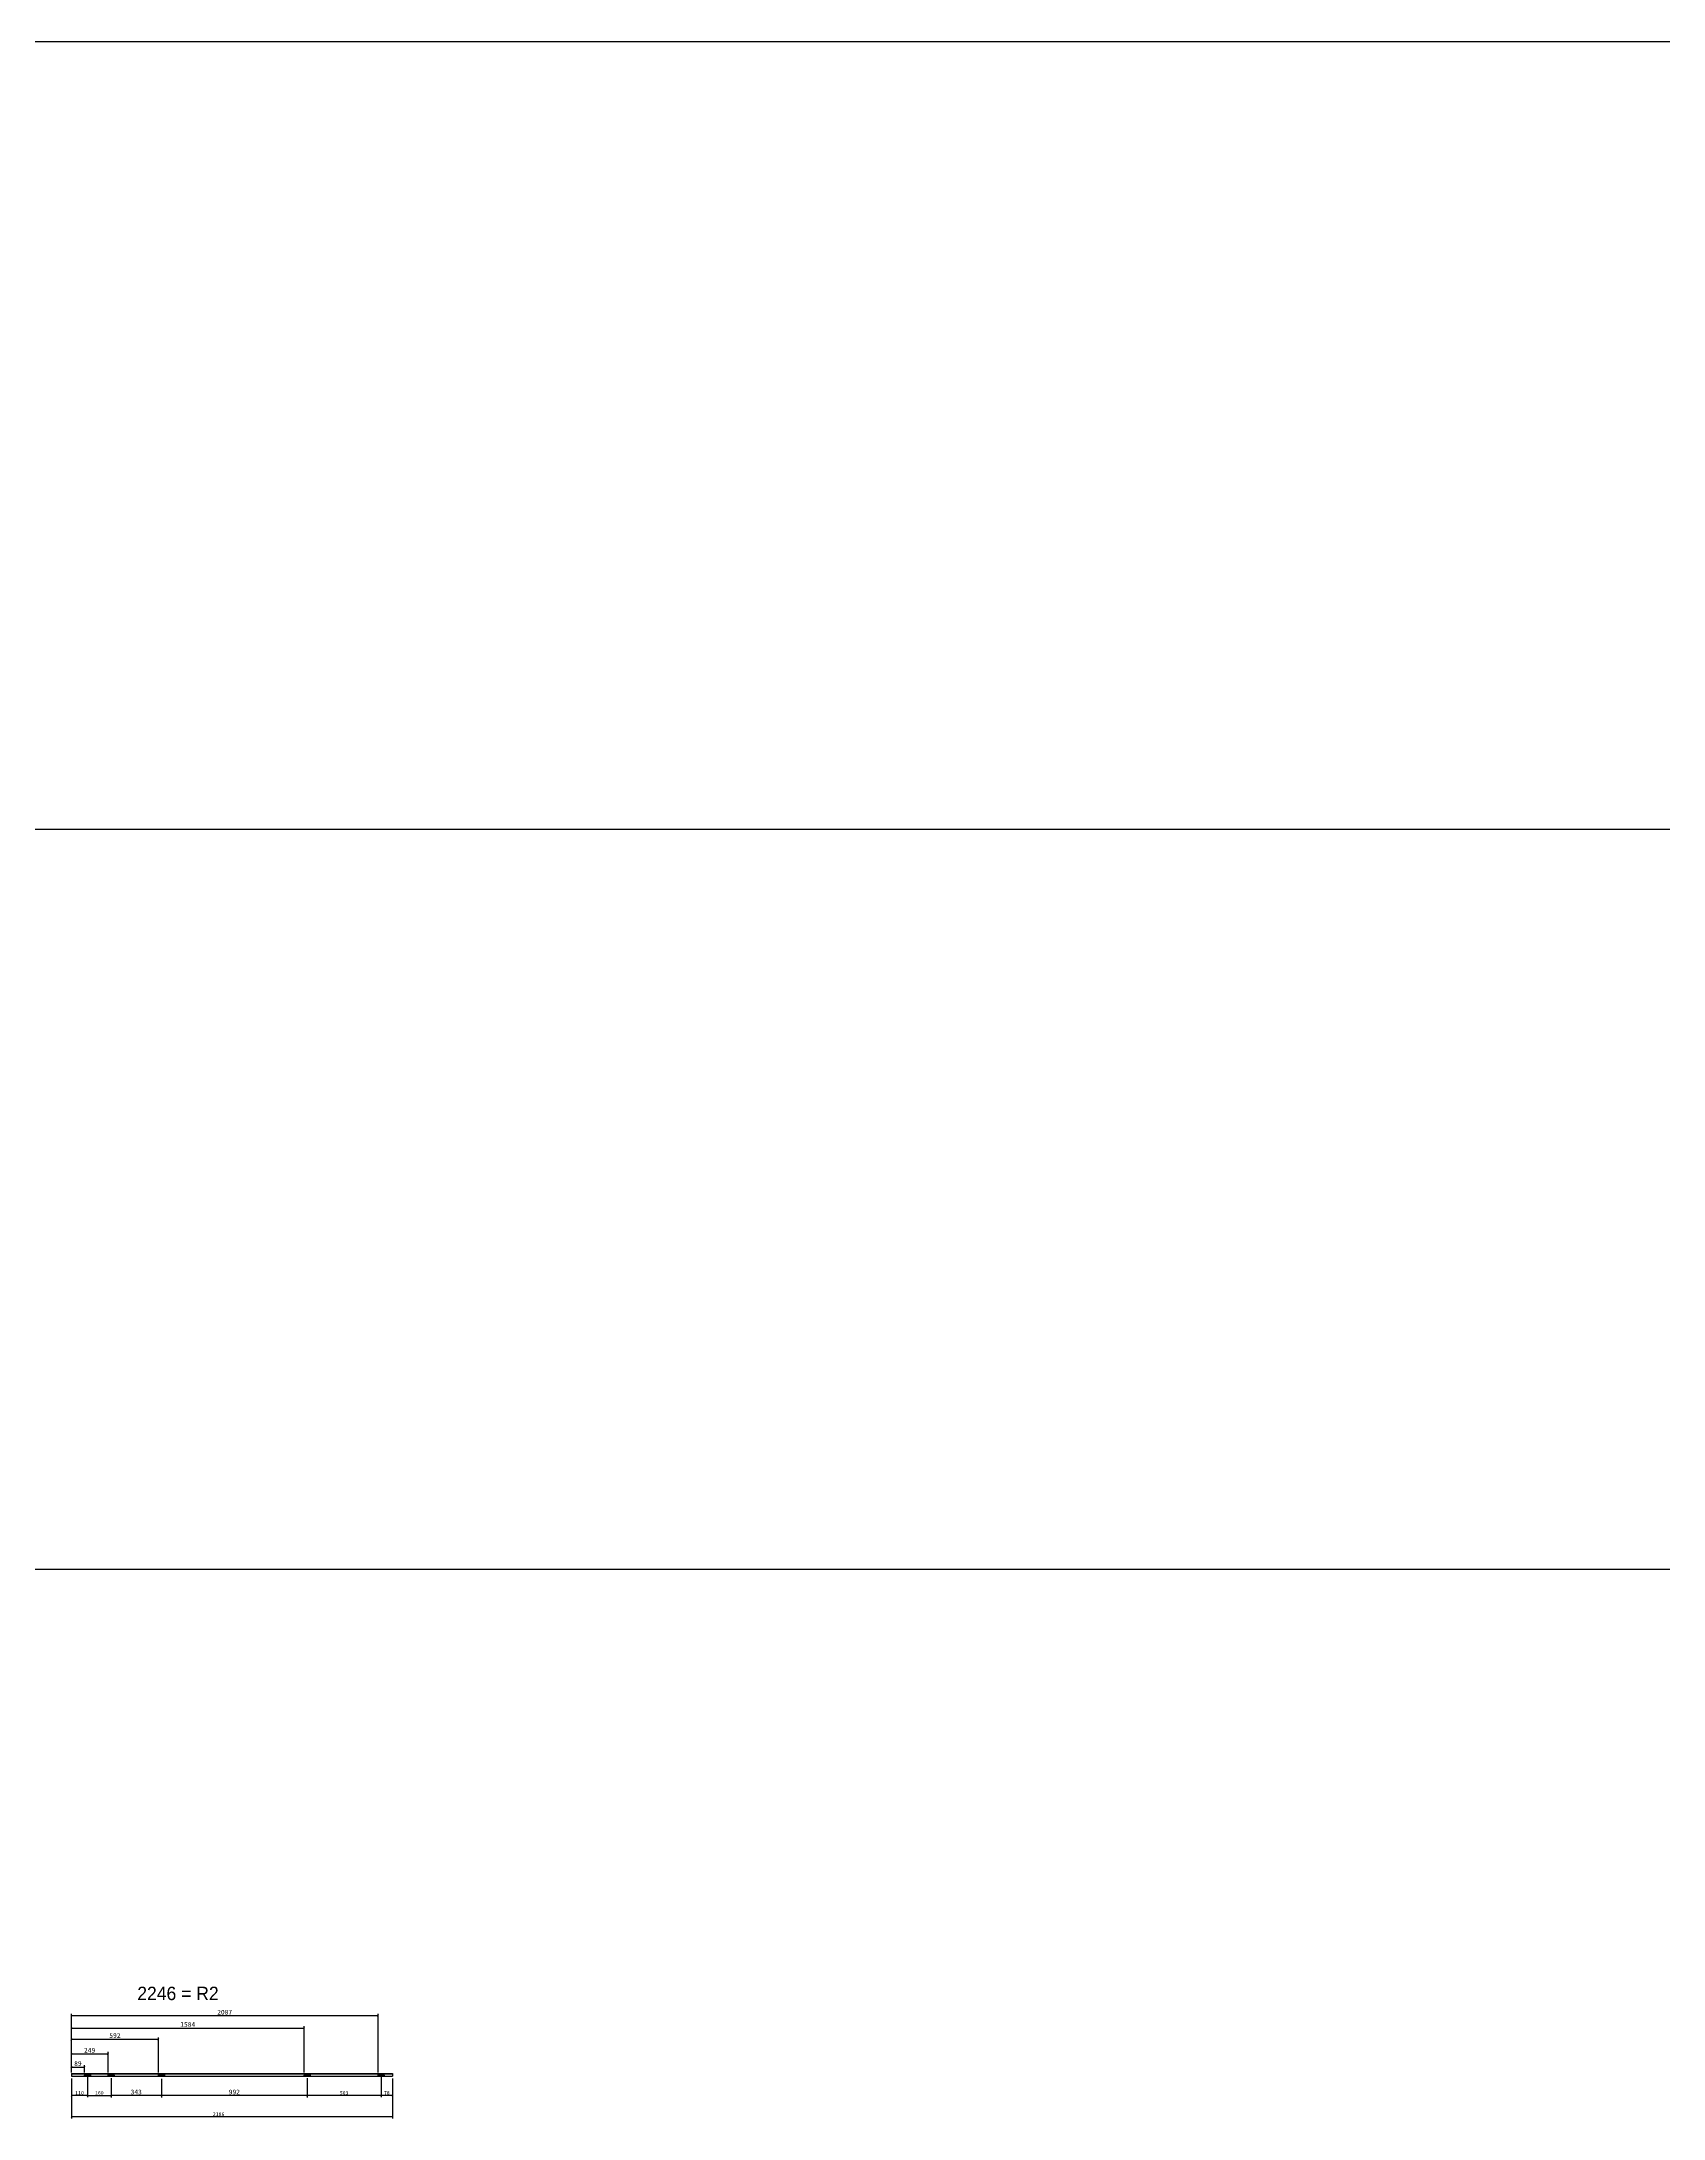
# Model space of a CAD drawing. Header units: millimetres. Extents: x -44117 to 256353, y -2095463 to 65325.
# Drawn here: x 139115 to 150157, y -1105310 to -1091174 of the extents above; entities that cross this region are included whole.
import ezdxf

# ---------------------------------------------------------------- set-up
doc = ezdxf.new("R2010")
doc.units = ezdxf.units.MM
doc.header["$LTSCALE"] = 10
doc.dimstyles.new('ISO-25', dxfattribs={"dimtxt": 2.5, "dimasz": 2.5, "dimexe": 1, "dimexo": 1, "dimtad": 1, "dimtxsty": 'Standard', "dimblk": 'ARCHTICK', "dimcen": 2.5, "dimadec": 0, "dimazin": 0, "dimtfac": 1, "dimtmove": 0, "dimatfit": 3, "dimfxl": 0, "dimarcsym": 0})

# ---------------------------------------------------------------- blocks, each defined once
blk = doc.blocks.new('_ArchTick')
at = {"color": 0, "linetype": 'ByBlock', "const_width": 0.15}
blk.add_lwpolyline([(-0.5, -0.5), (0.5, 0.5)], dxfattribs=at)
blk = doc.blocks.new('*D7794')
at = {"color": 0, "lineweight": -2}
for p, q in [((139319, -1105038), (139319, -1105310)), ((141505, -1105038), (141505, -1105310)), ((141505, -1105300), (139319, -1105300))]:
    blk.add_line(p, q, dxfattribs=at)
at = {"layer": 'Defpoints', "color": 0}
for p in [(139319, -1105023), (141505, -1105023), (139319, -1105300)]:
    blk.add_point(p, dxfattribs=at)
at = {"color": 0, "lineweight": -2, "xscale": 10, "yscale": 10, "zscale": 10, "rotation": 180}
blk.add_blockref('_ArchTick', (139319, -1105300), dxfattribs=at)
at = {"color": 0, "lineweight": -2, "xscale": 10, "yscale": 10, "zscale": 10}
blk.add_blockref('_ArchTick', (141505, -1105300), dxfattribs=at)
at = {"color": 0, "insert": (140321, -1105281), "char_height": 25, "attachment_point": 5}
blk.add_mtext('2186', dxfattribs=at)
blk = doc.blocks.new('*D7795')
at = {"color": 0, "lineweight": -2}
for p, q in [((141427, -1105026), (141427, -1105164)), ((141505, -1105038), (141505, -1105164)), ((141505, -1105154), (141427, -1105154))]:
    blk.add_line(p, q, dxfattribs=at)
at = {"layer": 'Defpoints', "color": 0}
for p in [(141427, -1105011), (141505, -1105023), (141427, -1105154)]:
    blk.add_point(p, dxfattribs=at)
at = {"color": 0, "lineweight": -2, "xscale": 10, "yscale": 10, "zscale": 10, "rotation": 180}
blk.add_blockref('_ArchTick', (141427, -1105154), dxfattribs=at)
at = {"color": 0, "lineweight": -2, "xscale": 10, "yscale": 10, "zscale": 10}
blk.add_blockref('_ArchTick', (141505, -1105154), dxfattribs=at)
at = {"color": 0, "insert": (141466, -1105136), "char_height": 25, "attachment_point": 5}
blk.add_mtext('78', dxfattribs=at)
blk = doc.blocks.new('*D7796')
at = {"color": 0, "lineweight": -2}
for p, q in [((139319, -1105038), (139319, -1105164)), ((139429, -1105026), (139429, -1105164)), ((139429, -1105154), (139319, -1105154))]:
    blk.add_line(p, q, dxfattribs=at)
at = {"layer": 'Defpoints', "color": 0}
for p in [(139319, -1105023), (139429, -1105011), (139319, -1105154)]:
    blk.add_point(p, dxfattribs=at)
at = {"color": 0, "lineweight": -2, "xscale": 10, "yscale": 10, "zscale": 10, "rotation": 180}
blk.add_blockref('_ArchTick', (139319, -1105154), dxfattribs=at)
at = {"color": 0, "lineweight": -2, "xscale": 10, "yscale": 10, "zscale": 10}
blk.add_blockref('_ArchTick', (139429, -1105154), dxfattribs=at)
at = {"color": 0, "insert": (139374, -1105136), "char_height": 25, "attachment_point": 5}
blk.add_mtext('110', dxfattribs=at)
blk = doc.blocks.new('*D7797')
at = {"color": 0, "lineweight": -2}
for p, q in [((140924, -1105036), (140924, -1105164)), ((141427, -1105036), (141427, -1105164)), ((141427, -1105154), (140924, -1105154))]:
    blk.add_line(p, q, dxfattribs=at)
at = {"layer": 'Defpoints', "color": 0}
for p in [(140924, -1105021), (141427, -1105021), (140924, -1105154)]:
    blk.add_point(p, dxfattribs=at)
at = {"color": 0, "lineweight": -2, "xscale": 10, "yscale": 10, "zscale": 10, "rotation": 180}
blk.add_blockref('_ArchTick', (140924, -1105154), dxfattribs=at)
at = {"color": 0, "lineweight": -2, "xscale": 10, "yscale": 10, "zscale": 10}
blk.add_blockref('_ArchTick', (141427, -1105154), dxfattribs=at)
at = {"color": 0, "insert": (141175, -1105136), "char_height": 25, "attachment_point": 5}
blk.add_mtext('503', dxfattribs=at)
blk = doc.blocks.new('*D7798')
at = {"color": 0, "lineweight": -2}
for p, q in [((139429, -1105036), (139429, -1105164)), ((139589, -1105036), (139589, -1105164)), ((139429, -1105154), (139589, -1105154))]:
    blk.add_line(p, q, dxfattribs=at)
at = {"layer": 'Defpoints', "color": 0}
for p in [(139429, -1105021), (139589, -1105021), (139589, -1105154)]:
    blk.add_point(p, dxfattribs=at)
at = {"color": 0, "lineweight": -2, "xscale": 10, "yscale": 10, "zscale": 10, "rotation": 180}
blk.add_blockref('_ArchTick', (139429, -1105154), dxfattribs=at)
at = {"color": 0, "lineweight": -2, "xscale": 10, "yscale": 10, "zscale": 10}
blk.add_blockref('_ArchTick', (139589, -1105154), dxfattribs=at)
at = {"color": 0, "insert": (139509, -1105136), "char_height": 25, "attachment_point": 5}
blk.add_mtext('160', dxfattribs=at)
blk = doc.blocks.new('*D7799')
at = {"color": 0, "lineweight": -2}
for p, q in [((139932, -1105041), (139932, -1105167)), ((140924, -1105041), (140924, -1105167)), ((140924, -1105154), (139932, -1105154))]:
    blk.add_line(p, q, dxfattribs=at)
at = {"layer": 'Defpoints', "color": 0}
for p in [(139932, -1105021), (140924, -1105021), (139932, -1105154)]:
    blk.add_point(p, dxfattribs=at)
at = {"color": 0, "lineweight": -2, "xscale": 13, "yscale": 13, "zscale": 13, "rotation": 180}
blk.add_blockref('_ArchTick', (139932, -1105154), dxfattribs=at)
at = {"color": 0, "lineweight": -2, "xscale": 13, "yscale": 13, "zscale": 13}
blk.add_blockref('_ArchTick', (140924, -1105154), dxfattribs=at)
at = {"color": 0, "insert": (140428, -1105130), "char_height": 32.5, "attachment_point": 5}
blk.add_mtext('992', dxfattribs=at)
blk = doc.blocks.new('*D7800')
at = {"color": 0, "lineweight": -2}
for p, q in [((139589, -1105041), (139589, -1105167)), ((139932, -1105041), (139932, -1105167)), ((139932, -1105154), (139589, -1105154))]:
    blk.add_line(p, q, dxfattribs=at)
at = {"layer": 'Defpoints', "color": 0}
for p in [(139589, -1105021), (139932, -1105021), (139589, -1105154)]:
    blk.add_point(p, dxfattribs=at)
at = {"color": 0, "lineweight": -2, "xscale": 13, "yscale": 13, "zscale": 13, "rotation": 180}
blk.add_blockref('_ArchTick', (139589, -1105154), dxfattribs=at)
at = {"color": 0, "lineweight": -2, "xscale": 13, "yscale": 13, "zscale": 13}
blk.add_blockref('_ArchTick', (139932, -1105154), dxfattribs=at)
at = {"color": 0, "insert": (139760, -1105130), "char_height": 32.5, "attachment_point": 5}
blk.add_mtext('343', dxfattribs=at)
blk = doc.blocks.new('*D7801')
at = {"color": 0, "lineweight": -2}
for p, q in [((139319, -1104994), (139319, -1104947)), ((139319, -1104960), (139408, -1104960)), ((139408, -1104997), (139408, -1104947))]:
    blk.add_line(p, q, dxfattribs=at)
at = {"layer": 'Defpoints', "color": 0}
for p in [(139319, -1105013), (139408, -1104960), (139408, -1105016)]:
    blk.add_point(p, dxfattribs=at)
at = {"color": 0, "lineweight": -2, "xscale": 13, "yscale": 13, "zscale": 13, "rotation": 180}
blk.add_blockref('_ArchTick', (139319, -1104960), dxfattribs=at)
at = {"color": 0, "lineweight": -2, "xscale": 13, "yscale": 13, "zscale": 13}
blk.add_blockref('_ArchTick', (139408, -1104960), dxfattribs=at)
at = {"color": 0, "insert": (139363, -1104936), "char_height": 32.5, "attachment_point": 5}
blk.add_mtext('89', dxfattribs=at)
blk = doc.blocks.new('*D7802')
at = {"color": 0, "lineweight": -2}
for p, q in [((139319, -1104994), (139319, -1104857)), ((139319, -1104870), (139568, -1104870)), ((139568, -1104997), (139568, -1104857))]:
    blk.add_line(p, q, dxfattribs=at)
at = {"layer": 'Defpoints', "color": 0}
for p in [(139568, -1104870), (139319, -1105013), (139568, -1105016)]:
    blk.add_point(p, dxfattribs=at)
at = {"color": 0, "lineweight": -2, "xscale": 13, "yscale": 13, "zscale": 13, "rotation": 180}
blk.add_blockref('_ArchTick', (139319, -1104870), dxfattribs=at)
at = {"color": 0, "lineweight": -2, "xscale": 13, "yscale": 13, "zscale": 13}
blk.add_blockref('_ArchTick', (139568, -1104870), dxfattribs=at)
at = {"color": 0, "insert": (139443, -1104846), "char_height": 32.5, "attachment_point": 5}
blk.add_mtext('249', dxfattribs=at)
blk = doc.blocks.new('*D7803')
at = {"color": 0, "lineweight": -2}
for p, q in [((139319, -1104994), (139319, -1104758)), ((139911, -1104997), (139911, -1104758)), ((139319, -1104771), (139911, -1104771))]:
    blk.add_line(p, q, dxfattribs=at)
at = {"layer": 'Defpoints', "color": 0}
for p in [(139911, -1104771), (139319, -1105013), (139911, -1105016)]:
    blk.add_point(p, dxfattribs=at)
at = {"color": 0, "lineweight": -2, "xscale": 13, "yscale": 13, "zscale": 13, "rotation": 180}
blk.add_blockref('_ArchTick', (139319, -1104771), dxfattribs=at)
at = {"color": 0, "lineweight": -2, "xscale": 13, "yscale": 13, "zscale": 13}
blk.add_blockref('_ArchTick', (139911, -1104771), dxfattribs=at)
at = {"color": 0, "insert": (139615, -1104746), "char_height": 32.5, "attachment_point": 5}
blk.add_mtext('592', dxfattribs=at)
blk = doc.blocks.new('*D7792')
at = {"color": 0, "lineweight": -2}
for p, q in [((139319, -1104994), (139319, -1104682)), ((139319, -1104695), (140903, -1104695)), ((140903, -1104997), (140903, -1104682))]:
    blk.add_line(p, q, dxfattribs=at)
at = {"layer": 'Defpoints', "color": 0}
for p in [(140903, -1104695), (139319, -1105013), (140903, -1105016)]:
    blk.add_point(p, dxfattribs=at)
at = {"color": 0, "lineweight": -2, "xscale": 13, "yscale": 13, "zscale": 13, "rotation": 180}
blk.add_blockref('_ArchTick', (139319, -1104695), dxfattribs=at)
at = {"color": 0, "lineweight": -2, "xscale": 13, "yscale": 13, "zscale": 13}
blk.add_blockref('_ArchTick', (140903, -1104695), dxfattribs=at)
at = {"color": 0, "insert": (140111, -1104670), "char_height": 32.5, "attachment_point": 5}
blk.add_mtext('1584', dxfattribs=at)
blk = doc.blocks.new('*D7793')
at = {"color": 0, "lineweight": -2}
for p, q in [((139319, -1104997), (139319, -1104598)), ((141406, -1104611), (139319, -1104611)), ((141406, -1104997), (141406, -1104598))]:
    blk.add_line(p, q, dxfattribs=at)
at = {"layer": 'Defpoints', "color": 0}
for p in [(139319, -1104611), (139319, -1105016), (141406, -1105016)]:
    blk.add_point(p, dxfattribs=at)
at = {"color": 0, "lineweight": -2, "xscale": 13, "yscale": 13, "zscale": 13, "rotation": 180}
blk.add_blockref('_ArchTick', (139319, -1104611), dxfattribs=at)
at = {"color": 0, "lineweight": -2, "xscale": 13, "yscale": 13, "zscale": 13}
blk.add_blockref('_ArchTick', (141406, -1104611), dxfattribs=at)
at = {"color": 0, "insert": (140362, -1104587), "char_height": 32.5, "attachment_point": 5}
blk.add_mtext('2087', dxfattribs=at)

msp = doc.modelspace()

# ---------------------------------------------------------------- linework, layer by layer
at = {"color": 1}
for p, q in [((104302.82932, -1091173.59196), (196571.97618, -1091173.59196)), ((104302.82932, -1091173.59196), (196571.97618, -1091173.59196)), ((104302.82932, -1091173.59196), (196571.97618, -1091173.59196)), ((104302.82932, -1091173.59196), (196571.97618, -1091173.59196)), ((104302.82932, -1091173.59196), (196571.97618, -1091173.59196)), ((104302.82932, -1091173.59196), (196571.97618, -1091173.59196)), ((104302.82932, -1091173.59196), (196571.97618, -1091173.59196)), ((104302.82932, -1091173.59196), (196571.97618, -1091173.59196)), ((104302.82932, -1091173.59196), (196571.97618, -1091173.59196)), ((104302.82932, -1091173.59196), (196571.97618, -1091173.59196)), ((104302.82932, -1096533.59196), (196571.97618, -1096533.59196)), ((104302.82932, -1096533.59196), (196571.97618, -1096533.59196)), ((104302.82932, -1096533.59196), (196571.97618, -1096533.59196)), ((104302.82932, -1096533.59196), (196571.97618, -1096533.59196)), ((104302.82932, -1096533.59196), (196571.97618, -1096533.59196)), ((104302.82932, -1096533.59196), (196571.97618, -1096533.59196)), ((104302.82932, -1096533.59196), (196571.97618, -1096533.59196)), ((104302.82932, -1096533.59196), (196571.97618, -1096533.59196)), ((104302.82932, -1096533.59196), (196571.97618, -1096533.59196)), ((104302.82932, -1096533.59196), (196571.97618, -1096533.59196)), ((104302.82932, -1101572.34036), (196571.97618, -1101572.34036))]:
    msp.add_line(p, q, dxfattribs=at)
at = {"linetype": 'Continuous'}
for p, q in [((139318.98378, -1105003.87338), (141504.98857, -1105003.87338)), ((139318.98378, -1105005.27338), (141504.98857, -1105005.27338)), ((139318.98378, -1105022.87338), (141504.98857, -1105022.87338))]:
    msp.add_line(p, q, dxfattribs=at)
for p, q in [((139318.98378, -1105003.87338), (139318.98378, -1105022.87338)), ((139931.98617, -1105022.87338), (139931.98617, -1105005.27338)), ((141504.98857, -1105003.87338), (141504.98857, -1105022.87338))]:
    msp.add_line(p, q)
at = {"color": 2, "linetype": 'Continuous'}
for points in [[(139449.98837, -1105016.47338), (139449.98837, -1105016.47338, -0.4142135624), (139444.98837, -1105021.47338), (139412.98837, -1105021.47338, -0.4142135624), (139407.98837, -1105016.47338), (139407.98837, -1105016.47338, -0.4142135624), (139412.98837, -1105011.47338), (139444.98837, -1105011.47338, -0.4142135624)], [(139609.98837, -1105016.47338), (139609.98837, -1105016.47338, -0.4142135624), (139604.98837, -1105021.47338), (139572.98837, -1105021.47338, -0.4142135624), (139567.98837, -1105016.47338), (139567.98837, -1105016.47338, -0.4142135624), (139572.98837, -1105011.47338), (139604.98837, -1105011.47338, -0.4142135624)], [(139952.98617, -1105016.47338), (139952.98617, -1105016.47338, -0.4142135624), (139947.98617, -1105021.47338), (139915.98617, -1105021.47338, -0.4142135624), (139910.98617, -1105016.47338), (139910.98617, -1105016.47338, -0.4142135624), (139915.98617, -1105011.47338), (139947.98617, -1105011.47338, -0.4142135624)], [(140944.98837, -1105016.47338), (140944.98837, -1105016.47338, -0.4142135624), (140939.98837, -1105021.47338), (140907.98837, -1105021.47338, -0.4142135624), (140902.98837, -1105016.47338), (140902.98837, -1105016.47338, -0.4142135624), (140907.98837, -1105011.47338), (140939.98837, -1105011.47338, -0.4142135624)], [(141447.98837, -1105016.47338), (141447.98837, -1105016.47338, -0.4142135624), (141442.98837, -1105021.47338), (141410.98837, -1105021.47338, -0.4142135624), (141405.98837, -1105016.47338), (141405.98837, -1105016.47338, -0.4142135624), (141410.98837, -1105011.47338), (141442.98837, -1105011.47338, -0.4142135624)]]:
    msp.add_lwpolyline(points, format="xyb", close=True, dxfattribs=at)

# ---------------------------------------------------------------- texts
at = {"insert": (139767.10997, -1104413.22077), "char_height": 91.2356303, "attachment_point": 1}
msp.add_mtext_dynamic_manual_height_columns('{\\fGulim|b0|i0|c129|p50;2246 = R2}', width=2155.3243433, gutter_width=8.14604, heights=[-93.90831], dxfattribs=at)

# ---------------------------------------------------------------- dimensions: what is measured, and where the dimension line sits
for base, p1, p2, picture, middle in [((139318.98378, -1104611.17118), (141405.98837, -1105016.47338), (139318.98378, -1105016.47338), '*D7793', (140362.48607, -1104586.79618)), ((140902.98838, -1104694.87278), (139318.98378, -1105013.37338), (140902.98838, -1105016.46393), '*D7792', (140110.98608, -1104670.49778)), ((139910.98619, -1104770.78225), (139318.98378, -1105013.37338), (139910.98619, -1105016.45991), '*D7803', (139614.98498, -1104746.40725)), ((139567.98837, -1104870.36908), (139318.98378, -1105013.37338), (139567.98837, -1105016.47338), '*D7802', (139443.48607, -1104845.99408)), ((139407.98837, -1104959.91874), (139318.98378, -1105013.37338), (139407.98837, -1105016.47338), '*D7801', (139363.48607, -1104935.54374))]:
    dim = msp.add_linear_dim(base=base, p1=p1, p2=p2, dimstyle='ISO-25', override={"dimscale": 13, "dimasz": 1, "dimexo": 1.5})
    dim.commit()
    dim.dimension.update_dxf_attribs({"geometry": picture, "text_midpoint": middle})
for base, p1, p2, override, picture, middle in [((139318.98378, -1105154.46297), (139428.98837, -1105011.47338), (139318.98378, -1105022.87338), {"dimscale": 10, "dimasz": 1, "dimexo": 1.5}, '*D7796', (139373.98607, -1105135.71297)), ((139588.98837, -1105154.46297), (139428.98837, -1105021.47338), (139588.98837, -1105021.47338), {"dimscale": 10, "dimasz": 1, "dimexo": 1.5}, '*D7798', (139508.98837, -1105135.71297)), ((139588.98837, -1105154.46297), (139931.98617, -1105021.47338), (139588.98837, -1105021.47338), {"dimscale": 13, "dimasz": 1, "dimexo": 1.5}, '*D7800', (139760.48727, -1105130.08797)), ((139931.98617, -1105154.46297), (140923.98837, -1105021.47338), (139931.98617, -1105021.47338), {"dimscale": 13, "dimasz": 1, "dimexo": 1.5}, '*D7799', (140427.98727, -1105130.08797)), ((140923.98837, -1105154.46297), (141426.98837, -1105021.47338), (140923.98837, -1105021.47338), {"dimscale": 10, "dimasz": 1, "dimexo": 1.5}, '*D7797', (141175.48837, -1105135.71297)), ((141426.98837, -1105154.46297), (141504.98857, -1105022.87338), (141426.98837, -1105011.47338), {"dimscale": 10, "dimasz": 1, "dimexo": 1.5}, '*D7795', (141465.98847, -1105135.71297))]:
    dim = msp.add_linear_dim(base=base, p1=p1, p2=p2, angle=180, dimstyle='ISO-25', override=override)
    dim.commit()
    dim.dimension.update_dxf_attribs({"geometry": picture, "text_midpoint": middle})
dim = msp.add_linear_dim(base=(139318.98378, -1105299.9964), p1=(141504.98857, -1105022.87338), p2=(139318.98378, -1105022.87338), angle=180, dimstyle='ISO-25', override={"dimscale": 10, "dimasz": 1, "dimexo": 1.5})
dim.commit()
dim.dimension.update_dxf_attribs({"geometry": '*D7794', "text_midpoint": (140320.98617, -1105299.9964), "dimtype": 160})

doc.saveas('drawing.dxf')
